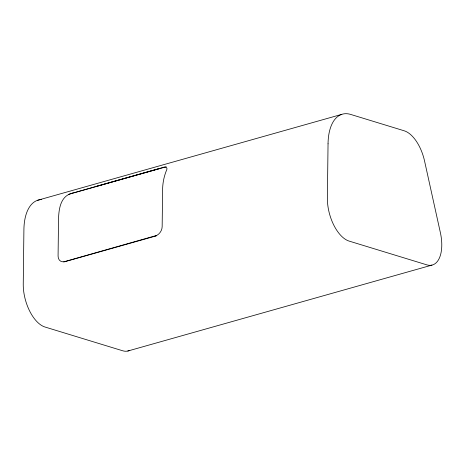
<?xml version="1.0" encoding="UTF-8"?>
<svg xmlns="http://www.w3.org/2000/svg" width="465" height="465" viewBox="0 0 465 465"><rect width="100%" height="100%" fill="white"/><g stroke="black" fill="none" stroke-linecap="round" stroke-linejoin="round"><path stroke-width="0.7" d="M156.653 235.43L64.745 261.562A8.178 6.086 -57.3 0 1 58.079 256.087L58.514 219.951C58.695 210.011 60.148 196.428 71.633 193.388L163.023 167.464C164.674 166.557 167.784 167.133 166.819 169.574C163.982 176.177 162.57 183.344 162.593 190.551L162.157 226.682A8.184 6.086 -57.3 0 1 157.06 235.238L155.31 235.982M71.633 193.388L72.552 193.097M37.671 200.264L341.81 114.349M159.855 168.435L96.668 186.267M68.657 194.335L166.243 166.766M63.699 262.022L156.409 235.831M127.811 351.029L431.944 265.108M129.555 350.412A32.573 16.67 74.2 0 1 122.702 350.779L44.96 327.005A32.573 16.67 74.2 0 1 23.25 284.063L23.907 229.727A49.261 25.215 74.2 0 1 39.763 199.764M40.478 199.671A49.261 25.215 74.2 0 1 41.647 199.607M328.046 143.807L327.383 198.142A32.573 16.67 74.2 0 0 349.099 241.085L426.841 264.858A32.573 16.67 74.2 0 0 440.39 232.698L424.562 161.03A32.573 16.67 74.2 0 0 404.236 130.81L350.627 114.413A49.261 25.215 74.2 0 0 328.046 143.807"/></g></svg>
